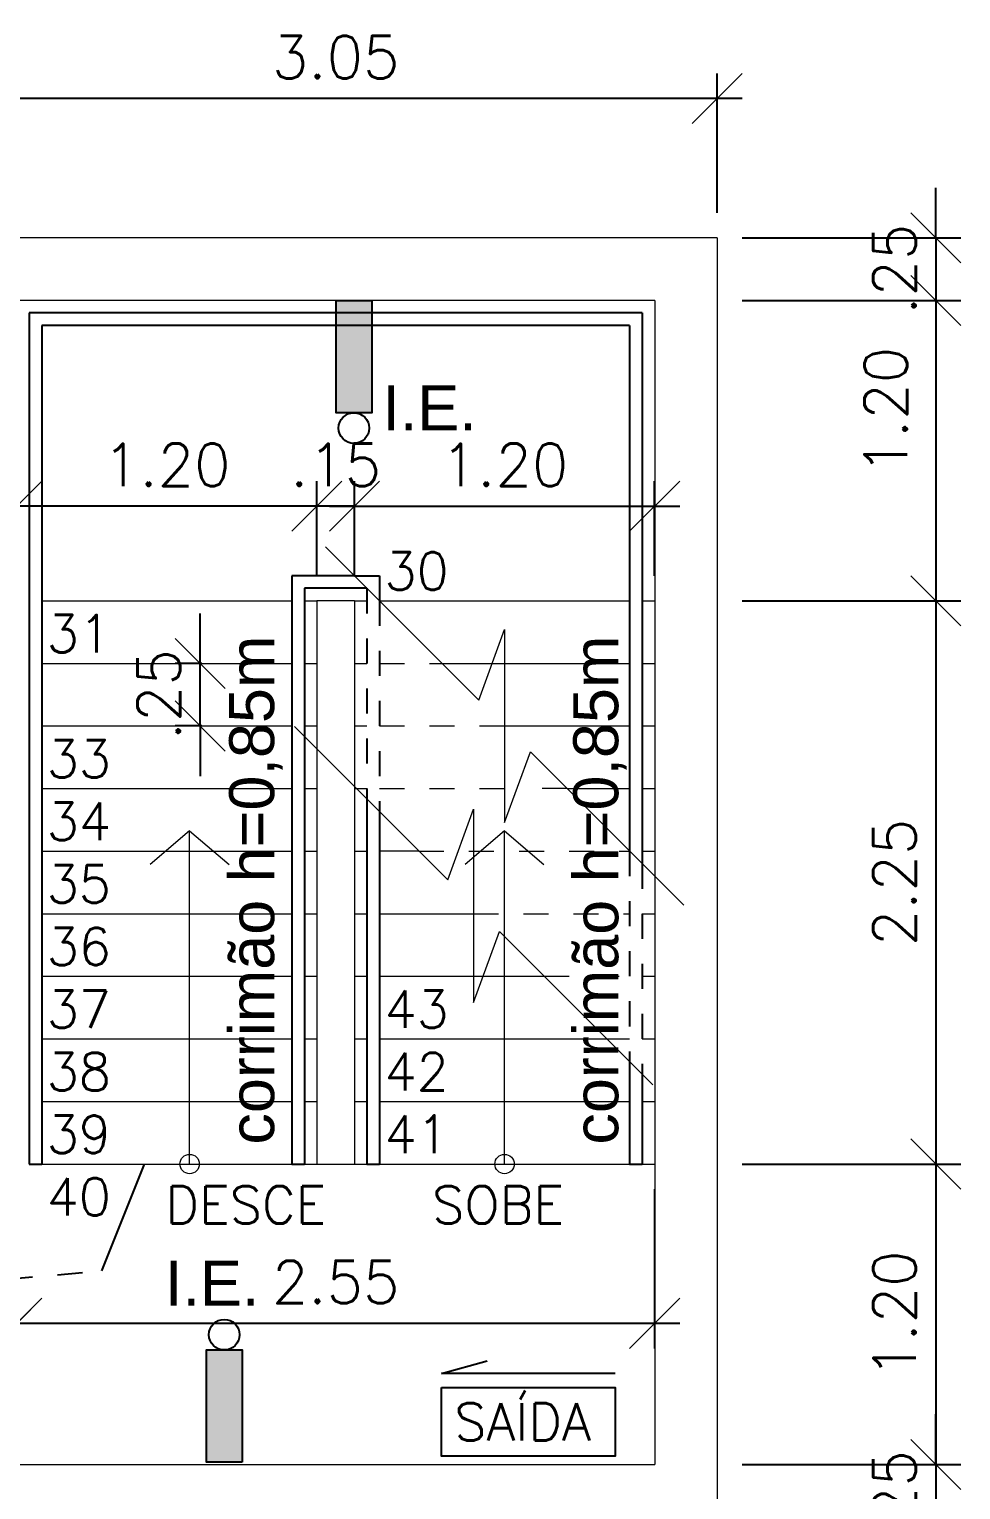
# Model space of a CAD drawing. Header units: millimetres. Extents: x 521 to 1055, y 261 to 520.
# Drawn here: x 551.06 to 554.79, y 403.8 to 409.63 of the extents above; entities that cross this region are included whole.
import ezdxf

# ---------------------------------------------------------------- set-up
doc = ezdxf.new("R2010")
doc.units = ezdxf.units.MM
for name, pattern in [('CENTER2', [28.575, 19.05, -3.175, 3.175, -3.175]), ('CONTINU', [0]), ('DASHDOT', [1, 0.5, -0.25, 0, -0.25])]:
    doc.linetypes.add(name, pattern=pattern)
doc.layers.add('0.1', color=8, linetype='Continuous', lineweight=13)
doc.layers.add('ppci', color=8, linetype='Continuous')
doc.styles.add('80X50', font='romans.shx')
doc.styles.add('ROMANS', font='romans')
doc.styles.get("Standard").update_dxf_attribs({"font": 'romans.shx'})
doc.styles.add('STYLE1', font='sanss___.ttf')
doc.dimstyles.new('Fares Eng - 50', dxfattribs={"dimscale": 2, "dimtxt": 0.085, "dimasz": 0.1, "dimexe": 0.05, "dimexo": 0.05, "dimgap": 0.04, "dimtad": 1, "dimzin": 4, "dimdsep": 46, "dimtxsty": 'ROMANS', "dimblk1": 'OBLIQUE', "dimblk2": 'OBLIQUE', "dimsah": 1, "dimcen": 0.05, "dimdle": 0.05, "dimclrd": 8, "dimclre": 8, "dimclrt": 8, "dimaunit": 1, "dimadec": 0, "dimazin": 0, "dimtfac": 1, "dimtix": 1, "dimtmove": 2, "dimatfit": 0, "dimldrblk": 'OPEN90', "dimfxl": 1, "dimtolj": 1, "dimtzin": 0, "dimarcsym": 0})

# ---------------------------------------------------------------- blocks, each defined once
blk = doc.blocks.new('_OBLIQUE')
at = {"color": 0, "linetype": 'ByBlock'}
blk.add_line((-0.5, -0.5), (0.5, 0.5), dxfattribs=at)
blk = doc.blocks.new('*D1067')
at = {"layer": '0.1', "color": 8, "linetype": 'CONTINU', "lineweight": -2, "transparency": 16777216}
for p, q in [((554.6876, 408.7965), (554.6876, 408.9965)), ((553.914, 408.7965), (554.7876, 408.7965)), ((554.6876, 408.7965), (554.6876, 408.5465)), ((553.914, 408.5465), (554.7876, 408.5465)), ((554.6876, 408.5465), (554.6876, 408.3465))]:
    blk.add_line(p, q, dxfattribs=at)
at = {"layer": 'DEFPOINTS', "color": 0, "linetype": 'CONTINU', "lineweight": -2, "transparency": 16777216}
for p in [(553.814, 408.7965), (553.814, 408.5465), (554.6876, 408.5465)]:
    blk.add_point(p, dxfattribs=at)
at = {"layer": '0.1', "color": 8, "linetype": 'CONTINU', "lineweight": -2, "transparency": 16777216, "xscale": 0.2, "yscale": 0.2, "zscale": 0.2}
for p, rotation in [((554.6876, 408.7965), 270), ((554.6876, 408.5465), 90)]:
    blk.add_blockref('_OBLIQUE', p, dxfattribs=dict(at, rotation=rotation))
at = {"layer": '0.1', "color": 8, "linetype": 'CONTINU', "transparency": 16777216, "insert": (554.5226, 408.6715), "char_height": 0.17, "attachment_point": 5, "rotation": 90, "style": 'ROMANS'}
blk.add_mtext('\\A1;.25', dxfattribs=at)
blk = doc.blocks.new('_Open90')
at = {"color": 0, "linetype": 'ByBlock', "lineweight": -2}
for p, q in [((-0.5, 0.5), (0, 0)), ((0, 0), (-1, 0)), ((0, 0), (-0.5, -0.5))]:
    blk.add_line(p, q, dxfattribs=at)
blk = doc.blocks.new('*D1068')
at = {"layer": '0.1', "color": 8, "linetype": 'CONTINU', "lineweight": -2, "transparency": 16777216}
for p, q in [((554.6876, 408.6465), (554.6876, 407.2465)), ((553.914, 408.5465), (554.7876, 408.5465)), ((553.914, 407.3465), (554.7876, 407.3465))]:
    blk.add_line(p, q, dxfattribs=at)
at = {"layer": 'DEFPOINTS', "color": 0, "linetype": 'CONTINU', "lineweight": -2, "transparency": 16777216}
for p in [(553.814, 408.5465), (553.814, 407.3465), (554.6876, 407.3465)]:
    blk.add_point(p, dxfattribs=at)
at = {"layer": '0.1', "color": 8, "linetype": 'CONTINU', "lineweight": -2, "transparency": 16777216, "xscale": 0.2, "yscale": 0.2, "zscale": 0.2}
for p, rotation in [((554.6876, 408.5465), 90), ((554.6876, 407.3465), 270)]:
    blk.add_blockref('_OBLIQUE', p, dxfattribs=dict(at, rotation=rotation))
at = {"layer": '0.1', "color": 8, "linetype": 'CONTINU', "transparency": 16777216, "insert": (554.4876, 408.1062), "char_height": 0.17, "attachment_point": 5, "rotation": 90, "style": 'ROMANS'}
blk.add_mtext('\\A1;1.20', dxfattribs=at)
blk = doc.blocks.new('*D1069')
at = {"layer": '0.1', "color": 8, "linetype": 'CONTINU', "lineweight": -2, "transparency": 16777216}
for p, q in [((554.6876, 407.4465), (554.6876, 404.9965)), ((553.914, 407.3465), (554.7876, 407.3465)), ((553.914, 405.0965), (554.7876, 405.0965))]:
    blk.add_line(p, q, dxfattribs=at)
at = {"layer": 'DEFPOINTS', "color": 0, "linetype": 'CONTINU', "lineweight": -2, "transparency": 16777216}
for p in [(553.814, 407.3465), (553.814, 405.0965), (554.6876, 405.0965)]:
    blk.add_point(p, dxfattribs=at)
at = {"layer": '0.1', "color": 8, "linetype": 'CONTINU', "lineweight": -2, "transparency": 16777216, "xscale": 0.2, "yscale": 0.2, "zscale": 0.2}
for p, rotation in [((554.6876, 407.3465), 90), ((554.6876, 405.0965), 270)]:
    blk.add_blockref('_OBLIQUE', p, dxfattribs=dict(at, rotation=rotation))
at = {"layer": '0.1', "color": 8, "linetype": 'CONTINU', "transparency": 16777216, "insert": (554.5226, 406.2215), "char_height": 0.17, "attachment_point": 5, "rotation": 90, "style": 'ROMANS'}
blk.add_mtext('\\A1;2.25', dxfattribs=at)
blk = doc.blocks.new('*D1070')
at = {"layer": '0.1', "color": 8, "linetype": 'CONTINU', "lineweight": -2, "transparency": 16777216}
for p, q in [((554.6876, 405.1965), (554.6876, 403.7965)), ((553.914, 405.0965), (554.7876, 405.0965)), ((553.914, 403.8965), (554.7876, 403.8965))]:
    blk.add_line(p, q, dxfattribs=at)
at = {"layer": 'DEFPOINTS', "color": 0, "linetype": 'CONTINU', "lineweight": -2, "transparency": 16777216}
for p in [(553.814, 405.0965), (553.814, 403.8965), (554.6876, 403.8965)]:
    blk.add_point(p, dxfattribs=at)
at = {"layer": '0.1', "color": 8, "linetype": 'CONTINU', "lineweight": -2, "transparency": 16777216, "xscale": 0.2, "yscale": 0.2, "zscale": 0.2}
for p, rotation in [((554.6876, 405.0965), 90), ((554.6876, 403.8965), 270)]:
    blk.add_blockref('_OBLIQUE', p, dxfattribs=dict(at, rotation=rotation))
at = {"layer": '0.1', "color": 8, "linetype": 'CONTINU', "transparency": 16777216, "insert": (554.5226, 404.4965), "char_height": 0.17, "attachment_point": 5, "rotation": 90, "style": 'ROMANS'}
blk.add_mtext('\\A1;1.20', dxfattribs=at)
blk = doc.blocks.new('*D1071')
at = {"layer": '0.1', "color": 8, "linetype": 'CONTINU', "lineweight": -2, "transparency": 16777216}
for p, q in [((554.6876, 403.8965), (554.6876, 404.0965)), ((553.914, 403.8965), (554.7876, 403.8965)), ((554.6876, 403.8965), (554.6876, 403.6465)), ((553.914, 403.6465), (554.7876, 403.6465)), ((554.6876, 403.6465), (554.6876, 403.4465))]:
    blk.add_line(p, q, dxfattribs=at)
at = {"layer": 'DEFPOINTS', "color": 0, "linetype": 'CONTINU', "lineweight": -2, "transparency": 16777216}
for p in [(553.814, 403.8965), (553.814, 403.6465), (554.6876, 403.6465)]:
    blk.add_point(p, dxfattribs=at)
at = {"layer": '0.1', "color": 8, "linetype": 'CONTINU', "lineweight": -2, "transparency": 16777216, "xscale": 0.2, "yscale": 0.2, "zscale": 0.2}
for p, rotation in [((554.6876, 403.8965), 270), ((554.6876, 403.6465), 90)]:
    blk.add_blockref('_OBLIQUE', p, dxfattribs=dict(at, rotation=rotation))
at = {"layer": '0.1', "color": 8, "linetype": 'CONTINU', "transparency": 16777216, "insert": (554.5226, 403.7715), "char_height": 0.17, "attachment_point": 5, "rotation": 90, "style": 'ROMANS'}
blk.add_mtext('\\A1;.25', dxfattribs=at)
blk = doc.blocks.new('*D1192')
at = {"layer": '0.1', "color": 8, "linetype": 'CONTINU', "lineweight": -2, "transparency": 16777216}
for p, q in [((551.014, 407.4465), (551.014, 407.825)), ((552.214, 407.4465), (552.214, 407.825)), ((552.314, 407.725), (550.914, 407.725))]:
    blk.add_line(p, q, dxfattribs=at)
at = {"layer": 'DEFPOINTS', "color": 0, "linetype": 'CONTINU', "lineweight": -2, "transparency": 16777216}
for p in [(551.014, 407.725), (551.014, 407.3465), (552.214, 407.3465)]:
    blk.add_point(p, dxfattribs=at)
at = {"layer": '0.1', "color": 8, "linetype": 'CONTINU', "lineweight": -2, "transparency": 16777216, "xscale": 0.2, "yscale": 0.2, "zscale": 0.2, "rotation": 180}
blk.add_blockref('_OBLIQUE', (551.014, 407.725), dxfattribs=at)
at = {"layer": '0.1', "color": 8, "linetype": 'CONTINU', "lineweight": -2, "transparency": 16777216, "xscale": 0.2, "yscale": 0.2, "zscale": 0.2}
blk.add_blockref('_OBLIQUE', (552.214, 407.725), dxfattribs=at)
at = {"layer": '0.1', "color": 8, "linetype": 'CONTINU', "transparency": 16777216, "insert": (551.614, 407.89), "char_height": 0.17, "attachment_point": 5, "style": 'ROMANS'}
blk.add_mtext('\\A1;1.20', dxfattribs=at)
blk = doc.blocks.new('*D1193')
at = {"layer": '0.1', "color": 8, "linetype": 'CONTINU', "lineweight": -2, "transparency": 16777216}
for p, q in [((552.214, 407.4465), (552.214, 407.825)), ((552.364, 407.4465), (552.364, 407.825)), ((552.214, 407.725), (552.014, 407.725)), ((552.364, 407.725), (552.214, 407.725)), ((552.364, 407.725), (552.564, 407.725))]:
    blk.add_line(p, q, dxfattribs=at)
at = {"layer": 'DEFPOINTS', "color": 0, "linetype": 'CONTINU', "lineweight": -2, "transparency": 16777216}
for p in [(552.214, 407.725), (552.214, 407.3465), (552.364, 407.3465)]:
    blk.add_point(p, dxfattribs=at)
at = {"layer": '0.1', "color": 8, "linetype": 'CONTINU', "lineweight": -2, "transparency": 16777216, "xscale": 0.2, "yscale": 0.2, "zscale": 0.2}
blk.add_blockref('_OBLIQUE', (552.214, 407.725), dxfattribs=at)
at = {"layer": '0.1', "color": 8, "linetype": 'CONTINU', "lineweight": -2, "transparency": 16777216, "xscale": 0.2, "yscale": 0.2, "zscale": 0.2, "rotation": 180}
blk.add_blockref('_OBLIQUE', (552.364, 407.725), dxfattribs=at)
at = {"layer": '0.1', "color": 8, "linetype": 'CONTINU', "transparency": 16777216, "insert": (552.289, 407.89), "char_height": 0.17, "attachment_point": 5, "style": 'ROMANS'}
blk.add_mtext('\\A1;.15', dxfattribs=at)
blk = doc.blocks.new('*D1194')
at = {"layer": '0.1', "color": 8, "linetype": 'CONTINU', "lineweight": -2, "transparency": 16777216}
for p, q in [((552.364, 407.4465), (552.364, 407.825)), ((553.564, 407.4465), (553.564, 407.825)), ((552.264, 407.725), (553.664, 407.725))]:
    blk.add_line(p, q, dxfattribs=at)
at = {"layer": 'DEFPOINTS', "color": 0, "linetype": 'CONTINU', "lineweight": -2, "transparency": 16777216}
for p in [(553.564, 407.725), (552.364, 407.3465), (553.564, 407.3465)]:
    blk.add_point(p, dxfattribs=at)
at = {"layer": '0.1', "color": 8, "linetype": 'CONTINU', "lineweight": -2, "transparency": 16777216, "xscale": 0.2, "yscale": 0.2, "zscale": 0.2, "rotation": 180}
blk.add_blockref('_OBLIQUE', (552.364, 407.725), dxfattribs=at)
at = {"layer": '0.1', "color": 8, "linetype": 'CONTINU', "lineweight": -2, "transparency": 16777216, "xscale": 0.2, "yscale": 0.2, "zscale": 0.2}
blk.add_blockref('_OBLIQUE', (553.564, 407.725), dxfattribs=at)
at = {"layer": '0.1', "color": 8, "linetype": 'CONTINU', "transparency": 16777216, "insert": (552.964, 407.89), "char_height": 0.17, "attachment_point": 5, "style": 'ROMANS'}
blk.add_mtext('\\A1;1.20', dxfattribs=at)
blk = doc.blocks.new('*D1077')
at = {"layer": '0.1', "color": 8, "lineweight": -2, "transparency": 16777216}
for p, q in [((551.7471, 407.0965), (551.7471, 407.2965)), ((551.7545, 407.0965), (551.6471, 407.0965)), ((551.7471, 406.8465), (551.7471, 407.0965)), ((551.7545, 406.8465), (551.6471, 406.8465)), ((551.7471, 406.8465), (551.7471, 406.6465))]:
    blk.add_line(p, q, dxfattribs=at)
at = {"layer": 'DEFPOINTS', "color": 0, "lineweight": -2, "transparency": 16777216}
for p in [(551.7471, 407.0965), (551.8545, 407.0965), (551.8545, 406.8465)]:
    blk.add_point(p, dxfattribs=at)
at = {"layer": '0.1', "color": 8, "lineweight": -2, "transparency": 16777216, "xscale": 0.2, "yscale": 0.2, "zscale": 0.2}
for p, rotation in [((551.7471, 407.0965), 270), ((551.7471, 406.8465), 90)]:
    blk.add_blockref('_OBLIQUE', p, dxfattribs=dict(at, rotation=rotation))
at = {"layer": '0.1', "color": 8, "transparency": 16777216, "insert": (551.5821, 406.9715), "char_height": 0.17, "attachment_point": 5, "rotation": 90, "style": 'ROMANS'}
blk.add_mtext('\\A1;.25', dxfattribs=at)
blk = doc.blocks.new('*D1195')
at = {"layer": '0.1', "color": 8, "lineweight": -2, "transparency": 16777216}
for p, q in [((551.014, 404.9965), (551.014, 404.36)), ((553.564, 404.9965), (553.564, 404.36)), ((553.664, 404.46), (550.914, 404.46))]:
    blk.add_line(p, q, dxfattribs=at)
at = {"layer": 'DEFPOINTS', "color": 0, "lineweight": -2, "transparency": 16777216}
for p in [(551.014, 405.0965), (553.564, 405.0965), (551.014, 404.46)]:
    blk.add_point(p, dxfattribs=at)
at = {"layer": '0.1', "color": 8, "lineweight": -2, "transparency": 16777216, "xscale": 0.2, "yscale": 0.2, "zscale": 0.2, "rotation": 180}
blk.add_blockref('_OBLIQUE', (551.014, 404.46), dxfattribs=at)
at = {"layer": '0.1', "color": 8, "lineweight": -2, "transparency": 16777216, "xscale": 0.2, "yscale": 0.2, "zscale": 0.2}
blk.add_blockref('_OBLIQUE', (553.564, 404.46), dxfattribs=at)
at = {"layer": '0.1', "color": 8, "transparency": 16777216, "insert": (552.289, 404.625), "char_height": 0.17, "attachment_point": 5, "style": 'ROMANS'}
blk.add_mtext('\\A1;2.55', dxfattribs=at)
blk = doc.blocks.new('*D1196')
at = {"layer": '0.1', "color": 8, "linetype": 'CONTINU', "lineweight": -2, "transparency": 16777216}
for p, q in [((550.114, 404.9965), (550.114, 404.36)), ((551.014, 404.9965), (551.014, 404.36)), ((551.114, 404.46), (550.014, 404.46))]:
    blk.add_line(p, q, dxfattribs=at)
at = {"layer": 'DEFPOINTS', "color": 0, "linetype": 'CONTINU', "lineweight": -2, "transparency": 16777216}
for p in [(550.114, 405.0965), (551.014, 405.0965), (550.114, 404.46)]:
    blk.add_point(p, dxfattribs=at)
at = {"layer": '0.1', "color": 8, "linetype": 'CONTINU', "lineweight": -2, "transparency": 16777216, "xscale": 0.2, "yscale": 0.2, "zscale": 0.2, "rotation": 180}
blk.add_blockref('_OBLIQUE', (550.114, 404.46), dxfattribs=at)
at = {"layer": '0.1', "color": 8, "linetype": 'CONTINU', "lineweight": -2, "transparency": 16777216, "xscale": 0.2, "yscale": 0.2, "zscale": 0.2}
blk.add_blockref('_OBLIQUE', (551.014, 404.46), dxfattribs=at)
at = {"layer": '0.1', "color": 8, "linetype": 'CONTINU', "transparency": 16777216, "insert": (550.564, 404.625), "char_height": 0.17, "attachment_point": 5, "style": 'ROMANS'}
blk.add_mtext('\\A1;.90', dxfattribs=at)
blk = doc.blocks.new('*D1141')
at = {"layer": '0.1', "color": 8, "linetype": 'CONTINU', "lineweight": -2, "transparency": 16777216}
for p, q in [((550.764, 408.8965), (550.764, 409.4536)), ((553.814, 408.8965), (553.814, 409.4536)), ((553.914, 409.3536), (550.664, 409.3536))]:
    blk.add_line(p, q, dxfattribs=at)
at = {"layer": 'DEFPOINTS', "color": 0, "linetype": 'CONTINU', "lineweight": -2, "transparency": 16777216}
for p in [(550.764, 409.3536), (550.764, 408.7965), (553.814, 408.7965)]:
    blk.add_point(p, dxfattribs=at)
at = {"layer": '0.1', "color": 8, "linetype": 'CONTINU', "lineweight": -2, "transparency": 16777216, "xscale": 0.2, "yscale": 0.2, "zscale": 0.2, "rotation": 180}
blk.add_blockref('_OBLIQUE', (550.764, 409.3536), dxfattribs=at)
at = {"layer": '0.1', "color": 8, "linetype": 'CONTINU', "lineweight": -2, "transparency": 16777216, "xscale": 0.2, "yscale": 0.2, "zscale": 0.2}
blk.add_blockref('_OBLIQUE', (553.814, 409.3536), dxfattribs=at)
at = {"layer": '0.1', "color": 8, "linetype": 'CONTINU', "transparency": 16777216, "insert": (552.289, 409.5186), "char_height": 0.17, "attachment_point": 5, "style": 'ROMANS'}
blk.add_mtext('\\A1;3.05', dxfattribs=at)
blk = doc.blocks.new('SAIDA')
at = {"layer": 'ppci', "color": 10, "linetype": 'CONTINU'}
for p, q in [((606.3494, 490.7845), (606.5313, 490.8355)), ((607.0434, 490.7845), (606.3494, 490.7845))]:
    blk.add_line(p, q, dxfattribs=at)
blk.add_lwpolyline([(606.3494, 490.7295), (607.0434, 490.7295), (607.0434, 490.4547), (606.3494, 490.4547)], close=True, dxfattribs=at)
at = {"layer": 'ppci', "color": 10}
blk.add_text('SAÍDA', height=0.15, dxfattribs=at).set_placement((606.4001, 490.5171))

msp = doc.modelspace()

# ---------------------------------------------------------------- hatches: boundary and pattern name
at = {"layer": 'ppci'}
for points in [[(552.29062, 408.09796), (552.43312, 408.09796), (552.43312, 408.54649), (552.29062, 408.54649)], [(551.915, 404.35355), (551.7725, 404.35355), (551.7725, 403.90502), (551.915, 403.90502)]]:
    msp.add_hatch(color=10, dxfattribs=at).paths.add_polyline_path(points)

# ---------------------------------------------------------------- linework, layer by layer
at = {"layer": '0.1', "color": 7}
for p, q in [((553.81404, 408.79649), (550.76404, 408.79649)), ((553.81404, 408.79649), (553.81404, 397.19649)), ((553.56404, 408.54649), (551.01404, 408.54649)), ((553.56404, 408.54649), (553.56404, 403.89649)), ((550.11404, 403.89649), (553.56404, 403.89649))]:
    msp.add_line(p, q, dxfattribs=at)
at = {"layer": '0.1', "color": 8}
for p, q in [((551.11404, 407.34649), (552.11404, 407.34649)), ((552.16404, 407.34649), (552.21404, 407.34649)), ((552.21404, 407.34649), (552.21404, 405.09649)), ((552.36404, 407.34649), (552.21404, 407.34649)), ((552.36404, 407.34649), (552.36404, 405.09649)), ((552.36404, 407.34649), (552.41404, 407.34649)), ((552.46404, 407.34649), (553.46404, 407.34649)), ((553.51404, 407.34649), (553.56404, 407.34649)), ((551.11404, 407.09649), (552.11404, 407.09649)), ((552.16404, 407.09649), (552.21404, 407.09649)), ((552.36404, 407.09649), (552.41404, 407.09649)), ((552.71406, 407.09649), (553.46404, 407.09649)), ((553.51404, 407.09649), (553.56404, 407.09649)), ((551.11404, 406.84649), (552.11404, 406.84649)), ((552.16404, 406.84649), (552.21404, 406.84649)), ((552.36404, 406.84649), (552.41404, 406.84649)), ((552.96404, 406.84651), (553.46404, 406.84651)), ((553.51404, 406.84649), (553.56404, 406.84649)), ((551.11404, 406.59649), (552.11404, 406.59649)), ((552.16404, 406.59649), (552.21404, 406.59649)), ((552.36404, 406.59649), (552.41404, 406.59649)), ((553.21406, 406.59649), (553.46404, 406.59649)), ((553.51404, 406.59649), (553.56404, 406.59649)), ((551.70537, 406.42788), (551.54796, 406.29313)), ((551.70537, 405.09649), (551.70537, 406.42788)), ((551.70537, 406.42788), (551.86278, 406.29313)), ((552.96404, 406.42788), (552.80663, 406.29313)), ((552.96404, 405.09649), (552.96404, 406.42788)), ((552.96404, 406.42788), (553.12145, 406.29313)), ((551.11404, 406.34649), (552.11404, 406.34649)), ((552.16404, 406.34649), (552.21404, 406.34649)), ((552.36404, 406.34649), (552.41404, 406.34649)), ((553.46404, 406.34651), (553.46404, 406.34649)), ((553.51404, 406.34649), (553.56404, 406.34649)), ((551.11404, 406.09649), (552.11404, 406.09649)), ((552.16404, 406.09649), (552.21404, 406.09649)), ((552.36404, 406.09649), (552.41404, 406.09649)), ((552.46404, 406.09649), (552.84008, 406.09649)), ((553.51404, 406.09649), (553.56404, 406.09649)), ((551.11404, 405.84649), (552.11404, 405.84649)), ((552.16404, 405.84649), (552.21404, 405.84649)), ((552.36404, 405.84649), (552.41404, 405.84649)), ((552.46404, 405.84649), (552.84008, 405.84649)), ((552.84008, 405.84649), (553.1218, 405.84649)), ((553.51404, 405.84649), (553.56404, 405.84649)), ((551.11404, 405.59649), (552.11404, 405.59649)), ((552.16404, 405.59649), (552.21404, 405.59649)), ((552.36404, 405.59649), (552.41404, 405.59649)), ((552.46404, 405.59649), (553.46404, 405.59649)), ((553.51404, 405.59649), (553.56404, 405.59649)), ((551.11404, 405.34649), (552.11404, 405.34649)), ((552.16404, 405.34649), (552.21404, 405.34649)), ((552.36404, 405.34649), (552.41404, 405.34649)), ((552.46404, 405.34649), (553.46404, 405.34649)), ((553.51404, 405.34649), (553.56404, 405.34649)), ((551.11404, 405.09649), (552.11404, 405.09649)), ((552.16404, 405.09649), (552.21404, 405.09649)), ((552.21404, 405.09649), (552.36404, 405.09649)), ((552.36404, 405.09649), (552.41404, 405.09649)), ((552.46404, 405.09649), (553.46404, 405.09649)), ((553.51404, 405.09649), (553.56404, 405.09649))]:
    msp.add_line(p, q, dxfattribs=at)
at = {"layer": '0.1', "color": 8, "linetype": 'DASHDOT', "ltscale": 0.2}
for p, q in [((552.46404, 407.09649), (552.71406, 407.09649)), ((552.46404, 406.84649), (552.96404, 406.84649)), ((552.46404, 406.59649), (553.01376, 406.59649)), ((553.21406, 406.59649), (553.01376, 406.59649)), ((552.6218, 406.34649), (553.46406, 406.34649)), ((552.84008, 406.09649), (553.46404, 406.09649)), ((553.1218, 405.84649), (553.46404, 405.84649))]:
    msp.add_line(p, q, dxfattribs=at)
at = {"layer": '0.1', "color": 8, "linetype": 'CONTINU'}
msp.add_line((552.6218, 406.34649), (552.46404, 406.34649), dxfattribs=at)
at = {"layer": '0.1', "color": 8}
for points in [[(552.24809, 407.56246), (552.86071, 406.94984), (552.96404, 407.23256), (552.96404, 406.84651), (552.96404, 406.46046), (553.06737, 406.74318), (553.67998, 406.13056)], [(552.12413, 406.84415), (552.73675, 406.23154), (552.84008, 406.51425), (552.84008, 406.12821), (552.84008, 405.74216), (552.94341, 406.02487), (553.55602, 405.41226)]]:
    msp.add_lwpolyline(points, dxfattribs=at)
for centre in [(551.70537, 405.09649), (552.96404, 405.09649)]:
    msp.add_circle(centre, 0.03865, dxfattribs=at)
at = {"layer": 'ppci', "color": 10}
for p, q in [((551.06404, 408.49649), (551.06404, 405.09649)), ((553.51404, 408.49649), (551.06404, 408.49649)), ((553.51404, 408.49649), (553.51404, 406.29651)), ((551.11404, 408.44649), (551.11404, 405.09649)), ((553.46404, 408.44649), (551.11404, 408.44649)), ((553.46404, 408.44649), (553.46404, 406.34651)), ((552.11404, 407.44649), (552.11404, 405.09649)), ((552.36406, 407.44649), (552.11404, 407.44649)), ((552.36406, 407.44649), (552.46404, 407.44649)), ((552.46404, 407.44649), (552.46404, 407.34649)), ((552.16404, 407.39649), (552.16404, 405.09649)), ((552.41404, 407.39649), (552.16404, 407.39649)), ((552.41404, 406.55425), (552.41404, 405.09649)), ((552.46404, 406.50425), (552.46404, 405.09649)), ((553.46404, 405.50425), (553.46404, 405.09649)), ((553.51404, 405.45425), (553.51404, 405.09649)), ((551.06404, 405.09649), (551.11404, 405.09649)), ((552.11404, 405.09649), (552.16404, 405.09649)), ((552.41404, 405.09649), (552.46404, 405.09649)), ((553.46404, 405.09649), (553.51404, 405.09649))]:
    msp.add_line(p, q, dxfattribs=at)
at = {"layer": 'ppci', "color": 8, "linetype": 'DASHDOT', "ltscale": 0.2}
for p, q in [((552.41404, 407.39649), (552.41404, 406.55425)), ((552.46404, 407.34649), (552.46404, 406.50425)), ((553.46404, 406.34649), (553.46404, 405.50425)), ((553.51404, 406.29651), (553.51404, 405.45425))]:
    msp.add_line(p, q, dxfattribs=at)
at = {"layer": 'ppci', "color": 10}
for points in [[(552.29062, 408.54649), (552.43312, 408.54649), (552.43312, 408.09796), (552.29062, 408.09796)], [(551.915, 403.90502), (551.7725, 403.90502), (551.7725, 404.35355), (551.915, 404.35355)]]:
    msp.add_lwpolyline(points, close=True, dxfattribs=at)
at = {"layer": 'ppci', "color": 10, "linetype": 'CENTER2', "lineweight": -2, "ltscale": 0.03}
msp.add_lwpolyline([(531.31404, 374.49649), (533.81307, 378.93582), (538.32123, 379.45558), (539.58998, 400.52147), (548.25506, 402.38245), (548.77242, 404.43977), (551.35473, 404.66988), (551.52521, 405.09649)], dxfattribs=at)
at = {"layer": 'ppci', "color": 10}
for centre in [(552.36187, 408.03678), (551.84375, 404.41473)]:
    msp.add_circle(centre, 0.06117, dxfattribs=at)

# ---------------------------------------------------------------- block references
at = {"layer": 'ppci', "color": 10, "linetype": 'CONTINU'}
msp.add_blockref('SAIDA', (-53.63712, -86.5255), dxfattribs=at)

# ---------------------------------------------------------------- texts
at = {"layer": '0.1', "color": 8, "style": '80X50'}
for s, p in [('30', (552.48383, 407.39038)), ('31', (551.13383, 407.14038)), ('33', (551.13383, 406.64038)), ('34', (551.13383, 406.39038)), ('35', (551.13383, 406.14038)), ('36', (551.13383, 405.89038)), ('37', (551.13383, 405.64038)), ('43', (552.48383, 405.64036)), ('38', (551.13383, 405.39038)), ('42', (552.48383, 405.39036)), ('39', (551.13383, 405.14038)), ('41', (552.48383, 405.14036)), ('40', (551.13383, 404.89038)), ('DESCE', (551.60835, 404.85839)), ('SOBE', (552.67464, 404.85839))]:
    msp.add_text(s, height=0.15, dxfattribs=at).set_placement(p)
at = {"layer": 'ppci', "color": 10, "style": 'STYLE1'}
for p in [(552.47563, 408.02773), (551.60686, 404.53099)]:
    msp.add_text('I.E.', height=0.18, dxfattribs=at).set_placement(p)
for p in [(552.04324, 405.17405), (553.41853, 405.17405)]:
    msp.add_text('corrimão h=0,85m', height=0.18, rotation=90, dxfattribs=at).set_placement(p)

# ---------------------------------------------------------------- dimensions: what is measured, and where the dimension line sits
at = {"layer": '0.1', "color": 8, "linetype": 'CONTINU'}
for base, p1, p2, picture, middle in [((550.76404, 409.35358), (553.81404, 408.79649), (550.76404, 408.79649), '*D1141', (552.28904, 409.51858)), ((551.01404, 407.72501), (552.21404, 407.34649), (551.01404, 407.34649), '*D1192', (551.61404, 407.89001)), ((552.21404, 407.72501), (552.36404, 407.34649), (552.21404, 407.34649), '*D1193', (552.28904, 407.89001)), ((553.56404, 407.72501), (552.36404, 407.34649), (553.56404, 407.34649), '*D1194', (552.96404, 407.89001)), ((550.11404, 404.46), (551.01404, 405.09649), (550.11404, 405.09649), '*D1196', (550.56404, 404.625))]:
    dim = msp.add_linear_dim(base=base, p1=p1, p2=p2, dimstyle='Fares Eng - 50', dxfattribs=at)
    dim.commit()
    dim.dimension.update_dxf_attribs({"geometry": picture, "text_midpoint": middle})
for base, p1, p2, picture, middle in [((554.68762, 408.54649), (553.81404, 408.79649), (553.81404, 408.54649), '*D1067', (554.52262, 408.67149)), ((554.68762, 405.09649), (553.81404, 407.34649), (553.81404, 405.09649), '*D1069', (554.52262, 406.22149)), ((554.68762, 403.89649), (553.81404, 405.09649), (553.81404, 403.89649), '*D1070', (554.52262, 404.49649)), ((554.68762, 403.64649), (553.81404, 403.89649), (553.81404, 403.64649), '*D1071', (554.52262, 403.77149))]:
    dim = msp.add_linear_dim(base=base, p1=p1, p2=p2, angle=90, dimstyle='Fares Eng - 50', dxfattribs=at)
    dim.commit()
    dim.dimension.update_dxf_attribs({"geometry": picture, "text_midpoint": middle})
dim = msp.add_linear_dim(base=(554.68762, 407.34649), p1=(553.81404, 408.54649), p2=(553.81404, 407.34649), angle=90, dimstyle='Fares Eng - 50', dxfattribs=at)
dim.commit()
dim.dimension.update_dxf_attribs({"geometry": '*D1068', "text_midpoint": (554.48762, 408.10624), "dimtype": 160})
at = {"layer": '0.1', "color": 8}
dim = msp.add_linear_dim(base=(551.74713, 407.09649), p1=(551.85448, 406.84649), p2=(551.85448, 407.09649), angle=90, dimstyle='Fares Eng - 50', dxfattribs=at)
dim.commit()
dim.dimension.update_dxf_attribs({"geometry": '*D1077', "text_midpoint": (551.58213, 406.97149)})
at = {"layer": '0.1', "color": 7}
dim = msp.add_linear_dim(base=(551.01404, 404.46), p1=(553.56404, 405.09649), p2=(551.01404, 405.09649), dimstyle='Fares Eng - 50', dxfattribs=at)
dim.commit()
dim.dimension.update_dxf_attribs({"geometry": '*D1195', "text_midpoint": (552.28904, 404.625)})

doc.saveas('drawing.dxf')
